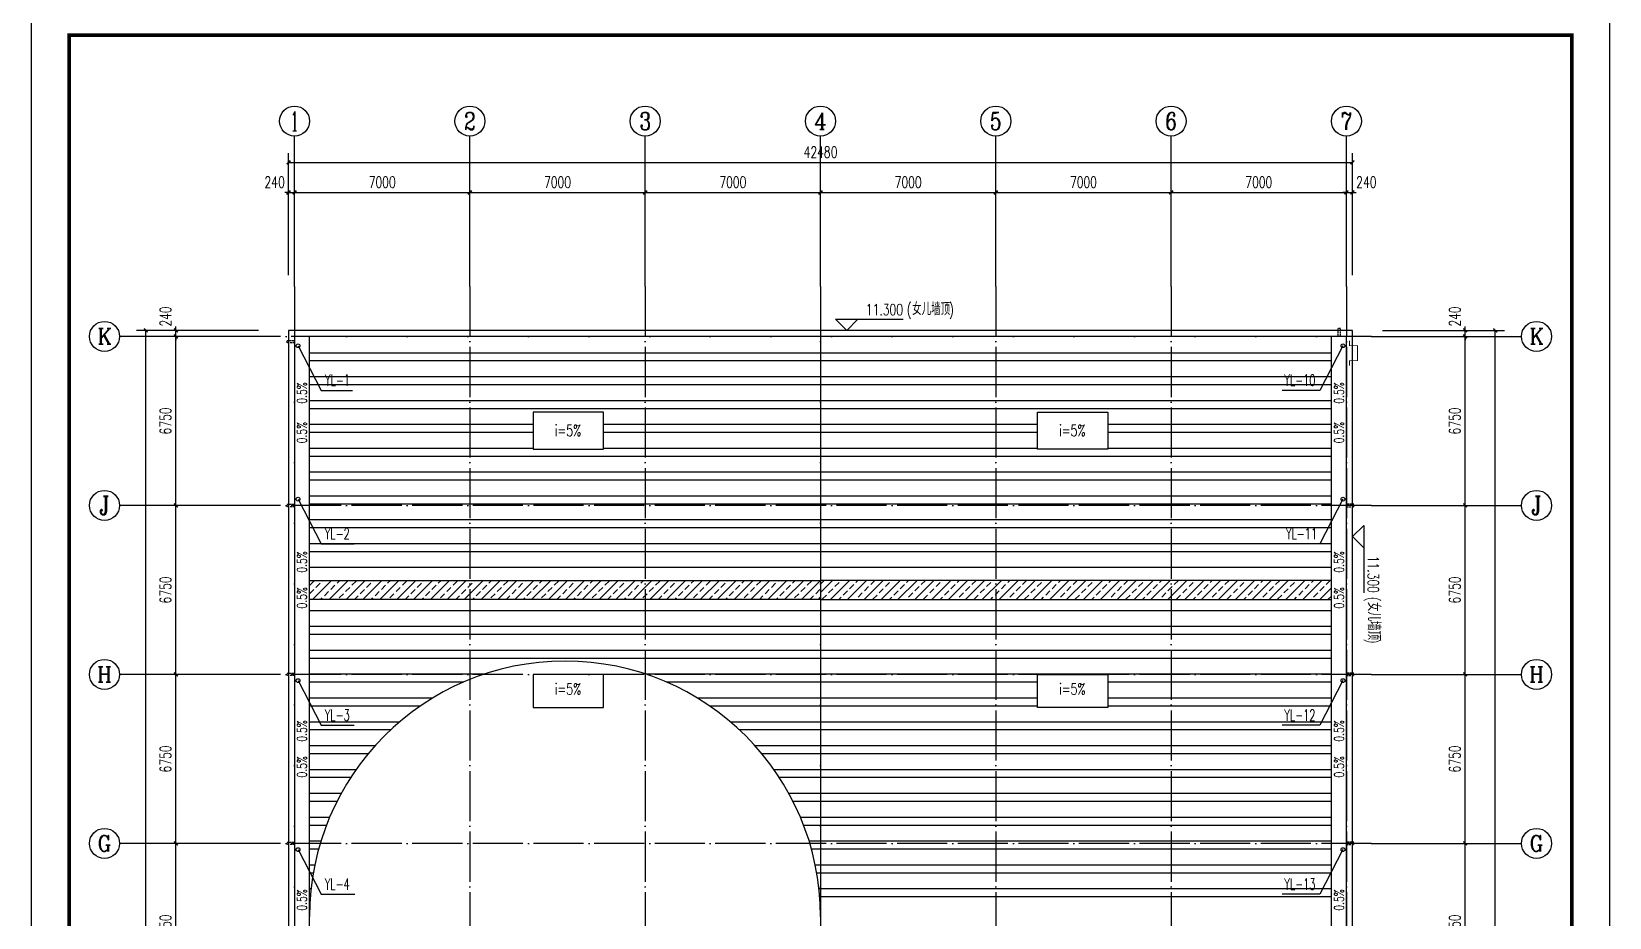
# Model space of a CAD drawing. Extents: x 795723 to 6584336, y 16443136 to 18851075.
# Drawn here: x 1982362 to 2045362, y 17563847 to 17599232 of the extents above; entities that cross this region are included whole.
import ezdxf
from ezdxf.enums import TextEntityAlignment as Align

# ---------------------------------------------------------------- set-up
doc = ezdxf.new("R2010")
doc.units = 0
doc.header["$LTSCALE"] = 1000
doc.header["$MEASUREMENT"] = 0
doc.linetypes.add('DASH', pattern=[0.35, 0.25, -0.1])
doc.linetypes.add('DOTE', pattern=[2.42, 2, -0.2, 0.02, -0.2])
doc.layers.get('Defpoints').update_dxf_attribs({"color": 250})
for name, color, linetype in [('AXIS_TEXT', 7, 'Continuous'), ('AXIS_外部', 171, 'Continuous'), ('DIM_SYMB', 165, 'Continuous'), ('DIM_雨水', 3, 'Continuous'), ('DOTE', 8, 'DOTE'), ('PUB_DIM', 161, 'Continuous'), ('PUB_TEXT', 7, 'Continuous'), ('TK', 4, 'Continuous'), ('TWT_TEXT', 7, 'Continuous'), ('VPIPE-雨水', 4, 'Continuous'), ('WINDOW', 140, 'Continuous'), ('填充', 8, 'Continuous')]:
    doc.layers.add(name, color=color, linetype=linetype)
doc.styles.add('_TCH_AXIS', font='COMPLEX', dxfattribs={"bigfont": 'GBCBIG'})
doc.styles.add('_TCH_DIM', font='SIMPLEX', dxfattribs={"bigfont": 'GBCBIG'})
doc.styles.add('_TCH_DIM_T3', font='SIMPLEX', dxfattribs={"width": 0.705882, "bigfont": 'GBCBIG'})
doc.styles.add('_TWT_SERIAL', font='COMPLEX', dxfattribs={"width": 0.8, "height": 3, "bigfont": 'HZTXT'})
doc.styles.add('COMPLEX', font='COMPLEX')
doc.dimstyles.new('_TCH_ARCH&&150', dxfattribs={"dimtxt": 446.25, "dimasz": 150, "dimexe": 375, "dimexo": 450, "dimgap": 189.375, "dimtad": 1, "dimdec": 0, "dimzin": 0, "dimdsep": 46, "dimtxsty": '_TCH_DIM_T3', "dimblk": 'ARCHTICK', "dimcen": 0.09, "dimclrt": 7, "dimazin": 2, "dimtfac": 1, "dimtdec": 0, "dimtix": 1, "dimtmove": 2, "dimatfit": 3, "dimfxl": 0, "dimtolj": 1, "dimtzin": 0, "dimarcsym": 0})

# ---------------------------------------------------------------- blocks, each defined once
blk = doc.blocks.new('GeYuanFrame_12450880', base_point=(18.76, 4.34))
at = {"layer": 'TK'}
blk.add_line((43.76, 414.34), (676.76, 414.34), dxfattribs=at)
blk.add_lwpolyline([(18.76, 424.34), (686.76, 424.34), (686.76, 4.34), (18.76, 4.34), (18.76, 424.34)], dxfattribs=at)
at = {"layer": 'TK', "const_width": 1}
blk.add_lwpolyline([(676.76, 414.34), (43.76, 414.34), (43.76, 14.34), (676.76, 14.34)], close=True, dxfattribs=at)
blk = doc.blocks.new('_ArchTick')
at = {"color": 0, "linetype": 'ByBlock', "const_width": 0.4}
blk.add_lwpolyline([(-0.5, -0.5), (0.5, 0.5)], dxfattribs=at)
blk = doc.blocks.new('*D57')
at = {"layer": 'AXIS_外部', "color": 0, "lineweight": -2}
for p, q in [((2036300, 17566805), (2039975, 17566805)), ((2039600, 17560055), (2039600, 17566805)), ((2036300, 17560055), (2039975, 17560055))]:
    blk.add_line(p, q, dxfattribs=at)
at = {"layer": 'Defpoints', "color": 0}
for p in [(2035850, 17566805), (2039600, 17566805), (2035850, 17560055)]:
    blk.add_point(p, dxfattribs=at)
at = {"layer": 'AXIS_外部', "color": 0, "lineweight": -2, "xscale": 150, "yscale": 150, "zscale": 150}
for p, rotation in [((2039600, 17566805), 90), ((2039600, 17560055), 270)]:
    blk.add_blockref('_ArchTick', p, dxfattribs=dict(at, rotation=rotation))
at = {"layer": 'AXIS_外部', "color": 7, "insert": (2039187, 17563430), "char_height": 446.2, "attachment_point": 5, "rotation": 90, "style": '_TCH_DIM_T3'}
blk.add_mtext('\\A1;6750', dxfattribs=at)
blk = doc.blocks.new('*D58')
at = {"layer": 'AXIS_外部', "color": 0, "lineweight": -2}
for p, q in [((2036300, 17573555), (2039975, 17573555)), ((2039600, 17566805), (2039600, 17573555)), ((2036300, 17566805), (2039975, 17566805))]:
    blk.add_line(p, q, dxfattribs=at)
at = {"layer": 'Defpoints', "color": 0}
for p in [(2035850, 17573555), (2039600, 17573555), (2035850, 17566805)]:
    blk.add_point(p, dxfattribs=at)
at = {"layer": 'AXIS_外部', "color": 0, "lineweight": -2, "xscale": 150, "yscale": 150, "zscale": 150}
for p, rotation in [((2039600, 17573555), 90), ((2039600, 17566805), 270)]:
    blk.add_blockref('_ArchTick', p, dxfattribs=dict(at, rotation=rotation))
at = {"layer": 'AXIS_外部', "color": 7, "insert": (2039187, 17570180), "char_height": 446.2, "attachment_point": 5, "rotation": 90, "style": '_TCH_DIM_T3'}
blk.add_mtext('\\A1;6750', dxfattribs=at)
blk = doc.blocks.new('*D59')
at = {"layer": 'AXIS_外部', "color": 0, "lineweight": -2}
for p, q in [((2036300, 17580305), (2039975, 17580305)), ((2039600, 17573555), (2039600, 17580305)), ((2036300, 17573555), (2039975, 17573555))]:
    blk.add_line(p, q, dxfattribs=at)
at = {"layer": 'Defpoints', "color": 0}
for p in [(2035850, 17580305), (2039600, 17580305), (2035850, 17573555)]:
    blk.add_point(p, dxfattribs=at)
at = {"layer": 'AXIS_外部', "color": 0, "lineweight": -2, "xscale": 150, "yscale": 150, "zscale": 150}
for p, rotation in [((2039600, 17580305), 90), ((2039600, 17573555), 270)]:
    blk.add_blockref('_ArchTick', p, dxfattribs=dict(at, rotation=rotation))
at = {"layer": 'AXIS_外部', "color": 7, "insert": (2039187, 17576930), "char_height": 446.2, "attachment_point": 5, "rotation": 90, "style": '_TCH_DIM_T3'}
blk.add_mtext('\\A1;6750', dxfattribs=at)
blk = doc.blocks.new('*D60')
at = {"layer": 'AXIS_外部', "color": 0, "lineweight": -2}
for p, q in [((2036300, 17587055), (2039975, 17587055)), ((2039600, 17580305), (2039600, 17587055)), ((2036300, 17580305), (2039975, 17580305))]:
    blk.add_line(p, q, dxfattribs=at)
at = {"layer": 'Defpoints', "color": 0}
for p in [(2035850, 17587055), (2039600, 17587055), (2035850, 17580305)]:
    blk.add_point(p, dxfattribs=at)
at = {"layer": 'AXIS_外部', "color": 0, "lineweight": -2, "xscale": 150, "yscale": 150, "zscale": 150}
for p, rotation in [((2039600, 17587055), 90), ((2039600, 17580305), 270)]:
    blk.add_blockref('_ArchTick', p, dxfattribs=dict(at, rotation=rotation))
at = {"layer": 'AXIS_外部', "color": 7, "insert": (2039187, 17583680), "char_height": 446.2, "attachment_point": 5, "rotation": 90, "style": '_TCH_DIM_T3'}
blk.add_mtext('\\A1;6750', dxfattribs=at)
blk = doc.blocks.new('*D61')
at = {"layer": 'AXIS_外部', "color": 0, "lineweight": -2}
for p, q in [((2036300, 17587295), (2039975, 17587295)), ((2039600, 17587295), (2039600, 17587445)), ((2039600, 17587055), (2039600, 17587295)), ((2036300, 17587055), (2039975, 17587055)), ((2039600, 17587055), (2039600, 17586905))]:
    blk.add_line(p, q, dxfattribs=at)
at = {"layer": 'Defpoints', "color": 0}
for p in [(2035850, 17587295), (2039600, 17587295), (2035850, 17587055)]:
    blk.add_point(p, dxfattribs=at)
at = {"layer": 'AXIS_外部', "color": 0, "lineweight": -2, "xscale": 150, "yscale": 150, "zscale": 150}
for p, rotation in [((2039600, 17587295), 270), ((2039600, 17587055), 90)]:
    blk.add_blockref('_ArchTick', p, dxfattribs=dict(at, rotation=rotation))
at = {"layer": 'AXIS_外部', "color": 7, "insert": (2039187, 17587850), "char_height": 446.2, "attachment_point": 5, "rotation": 90, "style": '_TCH_DIM_T3'}
blk.add_mtext('\\A1;240', dxfattribs=at)
blk = doc.blocks.new('*D62')
at = {"layer": 'AXIS_外部', "color": 0, "lineweight": -2}
for p, q in [((2036300, 17587295), (2041175, 17587295)), ((2040800, 17529455), (2040800, 17587295)), ((2036300, 17529455), (2041175, 17529455))]:
    blk.add_line(p, q, dxfattribs=at)
at = {"layer": 'Defpoints', "color": 0}
for p in [(2035850, 17587295), (2040800, 17587295), (2035850, 17529455)]:
    blk.add_point(p, dxfattribs=at)
at = {"layer": 'AXIS_外部', "color": 0, "lineweight": -2, "xscale": 150, "yscale": 150, "zscale": 150}
for p, rotation in [((2040800, 17587295), 90), ((2040800, 17529455), 270)]:
    blk.add_blockref('_ArchTick', p, dxfattribs=dict(at, rotation=rotation))
at = {"layer": 'AXIS_外部', "color": 7, "insert": (2040387, 17558375), "char_height": 446.2, "attachment_point": 5, "rotation": 90, "style": '_TCH_DIM_T3'}
blk.add_mtext('\\A1;57840', dxfattribs=at)
blk = doc.blocks.new('*D63')
at = {"layer": 'AXIS_外部', "color": 0, "lineweight": -2}
for p, q in [((1992622, 17592805), (1992472, 17592805)), ((1992622, 17589505), (1992622, 17593180)), ((1992622, 17592805), (1992862, 17592805)), ((1992862, 17589505), (1992862, 17593180)), ((1992862, 17592805), (1993012, 17592805))]:
    blk.add_line(p, q, dxfattribs=at)
at = {"layer": 'Defpoints', "color": 0}
for p in [(1992862, 17592805), (1992622, 17589055), (1992862, 17589055)]:
    blk.add_point(p, dxfattribs=at)
at = {"layer": 'AXIS_外部', "color": 0, "lineweight": -2, "xscale": 150, "yscale": 150, "zscale": 150}
blk.add_blockref('_ArchTick', (1992622, 17592805), dxfattribs=at)
at = {"layer": 'AXIS_外部', "color": 0, "lineweight": -2, "xscale": 150, "yscale": 150, "zscale": 150, "rotation": 180}
blk.add_blockref('_ArchTick', (1992862, 17592805), dxfattribs=at)
at = {"layer": 'AXIS_外部', "color": 7, "insert": (1992067, 17593217), "char_height": 446.2, "attachment_point": 5, "style": '_TCH_DIM_T3'}
blk.add_mtext('\\A1;240', dxfattribs=at)
blk = doc.blocks.new('*D64')
at = {"layer": 'AXIS_外部', "color": 0, "lineweight": -2}
for p, q in [((1992862, 17589505), (1992862, 17593180)), ((1992862, 17592805), (1999862, 17592805)), ((1999862, 17589505), (1999862, 17593180))]:
    blk.add_line(p, q, dxfattribs=at)
at = {"layer": 'Defpoints', "color": 0}
for p in [(1999862, 17592805), (1992862, 17589055), (1999862, 17589055)]:
    blk.add_point(p, dxfattribs=at)
at = {"layer": 'AXIS_外部', "color": 0, "lineweight": -2, "xscale": 150, "yscale": 150, "zscale": 150, "rotation": 180}
blk.add_blockref('_ArchTick', (1992862, 17592805), dxfattribs=at)
at = {"layer": 'AXIS_外部', "color": 0, "lineweight": -2, "xscale": 150, "yscale": 150, "zscale": 150}
blk.add_blockref('_ArchTick', (1999862, 17592805), dxfattribs=at)
at = {"layer": 'AXIS_外部', "color": 7, "insert": (1996362, 17593217), "char_height": 446.2, "attachment_point": 5, "style": '_TCH_DIM_T3'}
blk.add_mtext('\\A1;7000', dxfattribs=at)
blk = doc.blocks.new('*D65')
at = {"layer": 'AXIS_外部', "color": 0, "lineweight": -2}
for p, q in [((1999862, 17589505), (1999862, 17593180)), ((1999862, 17592805), (2006862, 17592805)), ((2006862, 17589505), (2006862, 17593180))]:
    blk.add_line(p, q, dxfattribs=at)
at = {"layer": 'Defpoints', "color": 0}
for p in [(2006862, 17592805), (1999862, 17589055), (2006862, 17589055)]:
    blk.add_point(p, dxfattribs=at)
at = {"layer": 'AXIS_外部', "color": 0, "lineweight": -2, "xscale": 150, "yscale": 150, "zscale": 150, "rotation": 180}
blk.add_blockref('_ArchTick', (1999862, 17592805), dxfattribs=at)
at = {"layer": 'AXIS_外部', "color": 0, "lineweight": -2, "xscale": 150, "yscale": 150, "zscale": 150}
blk.add_blockref('_ArchTick', (2006862, 17592805), dxfattribs=at)
at = {"layer": 'AXIS_外部', "color": 7, "insert": (2003362, 17593217), "char_height": 446.2, "attachment_point": 5, "style": '_TCH_DIM_T3'}
blk.add_mtext('\\A1;7000', dxfattribs=at)
blk = doc.blocks.new('*D66')
at = {"layer": 'AXIS_外部', "color": 0, "lineweight": -2}
for p, q in [((2006862, 17589505), (2006862, 17593180)), ((2006862, 17592805), (2013862, 17592805)), ((2013862, 17589505), (2013862, 17593180))]:
    blk.add_line(p, q, dxfattribs=at)
at = {"layer": 'Defpoints', "color": 0}
for p in [(2013862, 17592805), (2006862, 17589055), (2013862, 17589055)]:
    blk.add_point(p, dxfattribs=at)
at = {"layer": 'AXIS_外部', "color": 0, "lineweight": -2, "xscale": 150, "yscale": 150, "zscale": 150, "rotation": 180}
blk.add_blockref('_ArchTick', (2006862, 17592805), dxfattribs=at)
at = {"layer": 'AXIS_外部', "color": 0, "lineweight": -2, "xscale": 150, "yscale": 150, "zscale": 150}
blk.add_blockref('_ArchTick', (2013862, 17592805), dxfattribs=at)
at = {"layer": 'AXIS_外部', "color": 7, "insert": (2010362, 17593217), "char_height": 446.2, "attachment_point": 5, "style": '_TCH_DIM_T3'}
blk.add_mtext('\\A1;7000', dxfattribs=at)
blk = doc.blocks.new('*D67')
at = {"layer": 'AXIS_外部', "color": 0, "lineweight": -2}
for p, q in [((2013862, 17589505), (2013862, 17593180)), ((2013862, 17592805), (2020862, 17592805)), ((2020862, 17589505), (2020862, 17593180))]:
    blk.add_line(p, q, dxfattribs=at)
at = {"layer": 'Defpoints', "color": 0}
for p in [(2020862, 17592805), (2013862, 17589055), (2020862, 17589055)]:
    blk.add_point(p, dxfattribs=at)
at = {"layer": 'AXIS_外部', "color": 0, "lineweight": -2, "xscale": 150, "yscale": 150, "zscale": 150, "rotation": 180}
blk.add_blockref('_ArchTick', (2013862, 17592805), dxfattribs=at)
at = {"layer": 'AXIS_外部', "color": 0, "lineweight": -2, "xscale": 150, "yscale": 150, "zscale": 150}
blk.add_blockref('_ArchTick', (2020862, 17592805), dxfattribs=at)
at = {"layer": 'AXIS_外部', "color": 7, "insert": (2017362, 17593217), "char_height": 446.2, "attachment_point": 5, "style": '_TCH_DIM_T3'}
blk.add_mtext('\\A1;7000', dxfattribs=at)
blk = doc.blocks.new('*D68')
at = {"layer": 'AXIS_外部', "color": 0, "lineweight": -2}
for p, q in [((2020862, 17589505), (2020862, 17593180)), ((2020862, 17592805), (2027862, 17592805)), ((2027862, 17589505), (2027862, 17593180))]:
    blk.add_line(p, q, dxfattribs=at)
at = {"layer": 'Defpoints', "color": 0}
for p in [(2027862, 17592805), (2020862, 17589055), (2027862, 17589055)]:
    blk.add_point(p, dxfattribs=at)
at = {"layer": 'AXIS_外部', "color": 0, "lineweight": -2, "xscale": 150, "yscale": 150, "zscale": 150, "rotation": 180}
blk.add_blockref('_ArchTick', (2020862, 17592805), dxfattribs=at)
at = {"layer": 'AXIS_外部', "color": 0, "lineweight": -2, "xscale": 150, "yscale": 150, "zscale": 150}
blk.add_blockref('_ArchTick', (2027862, 17592805), dxfattribs=at)
at = {"layer": 'AXIS_外部', "color": 7, "insert": (2024362, 17593217), "char_height": 446.2, "attachment_point": 5, "style": '_TCH_DIM_T3'}
blk.add_mtext('\\A1;7000', dxfattribs=at)
blk = doc.blocks.new('*D69')
at = {"layer": 'AXIS_外部', "color": 0, "lineweight": -2}
for p, q in [((2027862, 17589505), (2027862, 17593180)), ((2027862, 17592805), (2034862, 17592805)), ((2034862, 17589505), (2034862, 17593180))]:
    blk.add_line(p, q, dxfattribs=at)
at = {"layer": 'Defpoints', "color": 0}
for p in [(2034862, 17592805), (2027862, 17589055), (2034862, 17589055)]:
    blk.add_point(p, dxfattribs=at)
at = {"layer": 'AXIS_外部', "color": 0, "lineweight": -2, "xscale": 150, "yscale": 150, "zscale": 150, "rotation": 180}
blk.add_blockref('_ArchTick', (2027862, 17592805), dxfattribs=at)
at = {"layer": 'AXIS_外部', "color": 0, "lineweight": -2, "xscale": 150, "yscale": 150, "zscale": 150}
blk.add_blockref('_ArchTick', (2034862, 17592805), dxfattribs=at)
at = {"layer": 'AXIS_外部', "color": 7, "insert": (2031362, 17593217), "char_height": 446.2, "attachment_point": 5, "style": '_TCH_DIM_T3'}
blk.add_mtext('\\A1;7000', dxfattribs=at)
blk = doc.blocks.new('*D70')
at = {"layer": 'AXIS_外部', "color": 0, "lineweight": -2}
for p, q in [((2034862, 17592805), (2034712, 17592805)), ((2034862, 17589505), (2034862, 17593180)), ((2034862, 17592805), (2035102, 17592805)), ((2035102, 17589505), (2035102, 17593180)), ((2035102, 17592805), (2035252, 17592805))]:
    blk.add_line(p, q, dxfattribs=at)
at = {"layer": 'Defpoints', "color": 0}
for p in [(2035102, 17592805), (2034862, 17589055), (2035102, 17589055)]:
    blk.add_point(p, dxfattribs=at)
at = {"layer": 'AXIS_外部', "color": 0, "lineweight": -2, "xscale": 150, "yscale": 150, "zscale": 150}
blk.add_blockref('_ArchTick', (2034862, 17592805), dxfattribs=at)
at = {"layer": 'AXIS_外部', "color": 0, "lineweight": -2, "xscale": 150, "yscale": 150, "zscale": 150, "rotation": 180}
blk.add_blockref('_ArchTick', (2035102, 17592805), dxfattribs=at)
at = {"layer": 'AXIS_外部', "color": 7, "insert": (2035657, 17593217), "char_height": 446.2, "attachment_point": 5, "style": '_TCH_DIM_T3'}
blk.add_mtext('\\A1;240', dxfattribs=at)
blk = doc.blocks.new('*D71')
at = {"layer": 'AXIS_外部', "color": 0, "lineweight": -2}
for p, q in [((1992622, 17589505), (1992622, 17594380)), ((2035102, 17589505), (2035102, 17594380)), ((1992622, 17594005), (2035102, 17594005))]:
    blk.add_line(p, q, dxfattribs=at)
at = {"layer": 'Defpoints', "color": 0}
for p in [(2035102, 17594005), (1992622, 17589055), (2035102, 17589055)]:
    blk.add_point(p, dxfattribs=at)
at = {"layer": 'AXIS_外部', "color": 0, "lineweight": -2, "xscale": 150, "yscale": 150, "zscale": 150, "rotation": 180}
blk.add_blockref('_ArchTick', (1992622, 17594005), dxfattribs=at)
at = {"layer": 'AXIS_外部', "color": 0, "lineweight": -2, "xscale": 150, "yscale": 150, "zscale": 150}
blk.add_blockref('_ArchTick', (2035102, 17594005), dxfattribs=at)
at = {"layer": 'AXIS_外部', "color": 7, "insert": (2013862, 17594417), "char_height": 446.2, "attachment_point": 5, "style": '_TCH_DIM_T3'}
blk.add_mtext('\\A1;42480', dxfattribs=at)
blk = doc.blocks.new('*D77')
at = {"layer": 'AXIS_外部', "color": 0, "lineweight": -2}
for p, q in [((1991424, 17566805), (1987749, 17566805)), ((1988124, 17560055), (1988124, 17566805)), ((1991424, 17560055), (1987749, 17560055))]:
    blk.add_line(p, q, dxfattribs=at)
at = {"layer": 'Defpoints', "color": 0}
for p in [(1988124, 17566805), (1991874, 17566805), (1991874, 17560055)]:
    blk.add_point(p, dxfattribs=at)
at = {"layer": 'AXIS_外部', "color": 0, "lineweight": -2, "xscale": 150, "yscale": 150, "zscale": 150}
for p, rotation in [((1988124, 17566805), 90), ((1988124, 17560055), 270)]:
    blk.add_blockref('_ArchTick', p, dxfattribs=dict(at, rotation=rotation))
at = {"layer": 'AXIS_外部', "color": 7, "insert": (1987711, 17563430), "char_height": 446.2, "attachment_point": 5, "rotation": 90, "style": '_TCH_DIM_T3'}
blk.add_mtext('\\A1;6750', dxfattribs=at)
blk = doc.blocks.new('*D78')
at = {"layer": 'AXIS_外部', "color": 0, "lineweight": -2}
for p, q in [((1991424, 17573555), (1987749, 17573555)), ((1988124, 17566805), (1988124, 17573555)), ((1991424, 17566805), (1987749, 17566805))]:
    blk.add_line(p, q, dxfattribs=at)
at = {"layer": 'Defpoints', "color": 0}
for p in [(1988124, 17573555), (1991874, 17573555), (1991874, 17566805)]:
    blk.add_point(p, dxfattribs=at)
at = {"layer": 'AXIS_外部', "color": 0, "lineweight": -2, "xscale": 150, "yscale": 150, "zscale": 150}
for p, rotation in [((1988124, 17573555), 90), ((1988124, 17566805), 270)]:
    blk.add_blockref('_ArchTick', p, dxfattribs=dict(at, rotation=rotation))
at = {"layer": 'AXIS_外部', "color": 7, "insert": (1987711, 17570180), "char_height": 446.2, "attachment_point": 5, "rotation": 90, "style": '_TCH_DIM_T3'}
blk.add_mtext('\\A1;6750', dxfattribs=at)
blk = doc.blocks.new('*D79')
at = {"layer": 'AXIS_外部', "color": 0, "lineweight": -2}
for p, q in [((1991424, 17580305), (1987749, 17580305)), ((1988124, 17573555), (1988124, 17580305)), ((1991424, 17573555), (1987749, 17573555))]:
    blk.add_line(p, q, dxfattribs=at)
at = {"layer": 'Defpoints', "color": 0}
for p in [(1988124, 17580305), (1991874, 17580305), (1991874, 17573555)]:
    blk.add_point(p, dxfattribs=at)
at = {"layer": 'AXIS_外部', "color": 0, "lineweight": -2, "xscale": 150, "yscale": 150, "zscale": 150}
for p, rotation in [((1988124, 17580305), 90), ((1988124, 17573555), 270)]:
    blk.add_blockref('_ArchTick', p, dxfattribs=dict(at, rotation=rotation))
at = {"layer": 'AXIS_外部', "color": 7, "insert": (1987711, 17576930), "char_height": 446.2, "attachment_point": 5, "rotation": 90, "style": '_TCH_DIM_T3'}
blk.add_mtext('\\A1;6750', dxfattribs=at)
blk = doc.blocks.new('*D80')
at = {"layer": 'AXIS_外部', "color": 0, "lineweight": -2}
for p, q in [((1991424, 17587055), (1987749, 17587055)), ((1988124, 17580305), (1988124, 17587055)), ((1991424, 17580305), (1987749, 17580305))]:
    blk.add_line(p, q, dxfattribs=at)
at = {"layer": 'Defpoints', "color": 0}
for p in [(1988124, 17587055), (1991874, 17587055), (1991874, 17580305)]:
    blk.add_point(p, dxfattribs=at)
at = {"layer": 'AXIS_外部', "color": 0, "lineweight": -2, "xscale": 150, "yscale": 150, "zscale": 150}
for p, rotation in [((1988124, 17587055), 90), ((1988124, 17580305), 270)]:
    blk.add_blockref('_ArchTick', p, dxfattribs=dict(at, rotation=rotation))
at = {"layer": 'AXIS_外部', "color": 7, "insert": (1987711, 17583680), "char_height": 446.2, "attachment_point": 5, "rotation": 90, "style": '_TCH_DIM_T3'}
blk.add_mtext('\\A1;6750', dxfattribs=at)
blk = doc.blocks.new('*D81')
at = {"layer": 'AXIS_外部', "color": 0, "lineweight": -2}
for p, q in [((1991424, 17587295), (1987749, 17587295)), ((1988124, 17587295), (1988124, 17587445)), ((1988124, 17587055), (1988124, 17587295)), ((1991424, 17587055), (1987749, 17587055)), ((1988124, 17587055), (1988124, 17586905))]:
    blk.add_line(p, q, dxfattribs=at)
at = {"layer": 'Defpoints', "color": 0}
for p in [(1988124, 17587295), (1991874, 17587295), (1991874, 17587055)]:
    blk.add_point(p, dxfattribs=at)
at = {"layer": 'AXIS_外部', "color": 0, "lineweight": -2, "xscale": 150, "yscale": 150, "zscale": 150}
for p, rotation in [((1988124, 17587295), 270), ((1988124, 17587055), 90)]:
    blk.add_blockref('_ArchTick', p, dxfattribs=dict(at, rotation=rotation))
at = {"layer": 'AXIS_外部', "color": 7, "insert": (1987711, 17587850), "char_height": 446.2, "attachment_point": 5, "rotation": 90, "style": '_TCH_DIM_T3'}
blk.add_mtext('\\A1;240', dxfattribs=at)
blk = doc.blocks.new('*D82')
at = {"layer": 'AXIS_外部', "color": 0, "lineweight": -2}
for p, q in [((1991424, 17587295), (1986549, 17587295)), ((1986924, 17529455), (1986924, 17587295)), ((1991424, 17529455), (1986549, 17529455))]:
    blk.add_line(p, q, dxfattribs=at)
at = {"layer": 'Defpoints', "color": 0}
for p in [(1986924, 17587295), (1991874, 17587295), (1991874, 17529455)]:
    blk.add_point(p, dxfattribs=at)
at = {"layer": 'AXIS_外部', "color": 0, "lineweight": -2, "xscale": 150, "yscale": 150, "zscale": 150}
for p, rotation in [((1986924, 17587295), 90), ((1986924, 17529455), 270)]:
    blk.add_blockref('_ArchTick', p, dxfattribs=dict(at, rotation=rotation))
at = {"layer": 'AXIS_外部', "color": 7, "insert": (1986511, 17558375), "char_height": 446.2, "attachment_point": 5, "rotation": 90, "style": '_TCH_DIM_T3'}
blk.add_mtext('\\A1;57840', dxfattribs=at)
blk = doc.blocks.new('_AXISO')
blk.add_circle((0, 0), 0.5)
at = {"layer": 'AXIS_TEXT', "style": 'COMPLEX', "width": 1.041667}
blk.add_attdef('A', text='', height=0.56, dxfattribs=at).set_placement((-0.25, -0.28), (0.25, -0.28), align=Align.FIT)

msp = doc.modelspace()

# ---------------------------------------------------------------- hatches: boundary and pattern name
at = {"layer": '填充'}
h = msp.add_hatch(dxfattribs=at)
h.set_pattern_fill('ANSI32', color=251, scale=200, angle=135, style=0)
h.set_pattern_definition([(180, (5999.4, -1384856.1), (-6e-14, -952.5), []), (180, (5681.9, -1384538.6), (-6e-14, -952.5), [])])
h.paths.add_polyline_path([(2013861.6, 17586904.7), (1993869.6, 17586904.7, -0.2021925), (1993461.6, 17586817), (1993461.6, 17577534.7), (2013861.6, 17577534.7)])
h.paths.add_polyline_path([(2005191.4, 17582551.8), (2002393.7, 17582551.8), (2002393.7, 17583876.8), (2005191.4, 17583876.8)], flags=16)
h.paths.add_polyline_path([(2034261.6, 17586904.7), (2013861.6, 17586904.7), (2013861.6, 17577534.7), (2034261.6, 17577534.7)])
h.paths.add_polyline_path([(2022531.8, 17582551.8), (2022531.8, 17583876.8), (2025329.5, 17583876.8), (2025329.5, 17582551.8)], flags=16)
h.paths.add_polyline_path([(1996038.5, 17576638.1), (1996038.5, 17577671.2), (1995369.2, 17577671.2), (1995369.2, 17576638.1)], flags=9)
h.paths.add_polyline_path([(1996038.5, 17578328.1), (1996038.5, 17579661.2), (1995369.2, 17579661.2), (1995369.2, 17578328.1)], flags=24)
h = msp.add_hatch(dxfattribs=at)
h.set_pattern_fill('ANSI33', color=4, scale=150, style=0)
h.set_pattern_definition([(45, (5993.36, -1375631.05), (-336.759605, 336.759605), []), (45, (6330.1, -1375631.05), (-336.759605, 336.759605), [238.125, -119.0625])])
h.paths.add_polyline_path([(1993461.6, 17577309.7), (2013861.6, 17577309.7), (2013861.6, 17576549.7), (1993461.6, 17576549.7)])
h = msp.add_hatch(dxfattribs=at)
h.set_pattern_fill('ANSI33', color=4, scale=150, style=0)
h.set_pattern_definition([(45, (5999.36, -1388231.1), (-336.759605, 336.759605), []), (45, (6336.1, -1388231.1), (-336.759605, 336.759605), [238.125, -119.0625])])
h.paths.add_polyline_path([(2034261.6, 17577309.7), (2013861.6, 17577309.7), (2013861.6, 17576549.7), (2034261.6, 17576549.7)])
h = msp.add_hatch(dxfattribs=at)
h.set_pattern_fill('ANSI32', color=251, scale=200, angle=135, style=0)
h.set_pattern_definition([(180, (5999.4, -1385306.1), (-6e-14, -952.5), []), (180, (5681.9, -1384988.6), (-6e-14, -952.5), [])])
edge = h.paths.add_edge_path()
edge.add_line((1993461.6, 17576324.7), (2034261.6, 17576324.7))
edge.add_line((2034261.6, 17576324.7), (2034261.6, 17564334.7))
edge.add_line((2034261.6, 17564334.7), (2013861.6, 17564351.1))
edge.add_arc((2003662, 17563873.9), 10210.8, 2.678599, 177.413671)
edge.add_line((1993461.6, 17564334.7), (1993461.6, 17576324.7))
h.paths.add_polyline_path([(2025329.5, 17572229.7), (2022531.8, 17572229.7), (2022531.8, 17573554.7), (2025329.5, 17573554.7)], flags=16)

# ---------------------------------------------------------------- linework, layer by layer
at = {"linetype": 'DASH', "ltscale": 0.3}
for points in [[(2034622.5, 17587366.3), (2034522.5, 17587366.3), (2034522.5, 17587066.3), (2034622.5, 17587066.3)], [(1992861.6, 17586896.9), (1992861.6, 17586796.9), (1992561.6, 17586796.9), (1992561.6, 17586896.9)], [(1992861.6, 17580354.7), (1992861.6, 17580254.7), (1992561.6, 17580254.7), (1992561.6, 17580354.7)], [(2034861.6, 17580354.7), (2034861.6, 17580254.7), (2035161.6, 17580254.7), (2035161.6, 17580354.7)], [(1992861.6, 17573604.7), (1992861.6, 17573504.7), (1992561.6, 17573504.7), (1992561.6, 17573604.7)], [(2034861.6, 17573604.7), (2034861.6, 17573504.7), (2035161.6, 17573504.7), (2035161.6, 17573604.7)], [(1992861.6, 17566854.7), (1992861.6, 17566754.7), (1992561.6, 17566754.7), (1992561.6, 17566854.7)], [(2034861.6, 17566854.7), (2034861.6, 17566754.7), (2035161.6, 17566754.7), (2035161.6, 17566854.7)]]:
    msp.add_lwpolyline(points, close=True, dxfattribs=at)
at = {"const_width": 30}
msp.add_lwpolyline([(2034981.6, 17586887.6), (2034981.6, 17586687.6), (2035301.6, 17586687.6), (2035301.6, 17586087.6), (2034981.6, 17586087.6), (2034981.6, 17585887.6)], dxfattribs=at)
for points in [[(2002393.7, 17582551.8), (2005191.4, 17582551.8), (2005191.4, 17584026.8), (2002393.7, 17584026.8)], [(2025329.5, 17582551.8), (2022531.8, 17582551.8), (2022531.8, 17584026.8), (2025329.5, 17584026.8)], [(1993461.6, 17577309.7), (2013861.6, 17577309.7), (2013861.6, 17576549.7), (1993461.6, 17576549.7)], [(2034261.6, 17577309.7), (2013861.6, 17577309.7), (2013861.6, 17576549.7), (2034261.6, 17576549.7)], [(2002393.7, 17572229.7), (2005191.4, 17572229.7), (2005191.4, 17573554.7), (2002393.7, 17573554.7)], [(2025329.5, 17572229.7), (2022531.8, 17572229.7), (2022531.8, 17573554.7), (2025329.5, 17573554.7)]]:
    msp.add_lwpolyline(points, close=True)
at = {"layer": 'AXIS_外部'}
for p, q in [((1992861.6, 17589054.7), (1992861.6, 17595054.7)), ((1999861.6, 17589054.7), (1999861.6, 17595054.7)), ((2006861.6, 17589054.7), (2006861.6, 17595054.7)), ((2013861.6, 17589054.7), (2013861.6, 17595054.7)), ((2020861.6, 17589054.7), (2020861.6, 17595054.7)), ((2027861.6, 17589054.7), (2027861.6, 17595054.7)), ((2034861.6, 17589054.7), (2034861.6, 17595054.7)), ((1991873.6, 17587054.7), (1985873.6, 17587054.7)), ((2035849.6, 17587054.7), (2041849.6, 17587054.7)), ((1991873.6, 17580304.7), (1985873.6, 17580304.7)), ((2035849.6, 17580304.7), (2041849.6, 17580304.7)), ((1991873.6, 17573554.7), (1985873.6, 17573554.7)), ((2035849.6, 17573554.7), (2041849.6, 17573554.7)), ((1991873.6, 17566804.7), (1985873.6, 17566804.7)), ((2035849.6, 17566804.7), (2041849.6, 17566804.7))]:
    msp.add_line(p, q, dxfattribs=at)
at = {"layer": 'DIM_SYMB'}
for points in [[(2004492, 17582968, 0, 0, 0), (2003544.3, 17582968, 120, 0, 0), (2003094.3, 17582968, 0, 0, 0)], [(2023231.2, 17582968, 0, 0, 0), (2024178.9, 17582968, 120, 0, 0), (2024628.9, 17582968, 0, 0, 0)], [(2004492, 17572645.9, 0, 0, 0), (2003544.3, 17572645.9, 120, 0, 0), (2003094.3, 17572645.9, 0, 0, 0)], [(2023231.2, 17572645.9, 0, 0, 0), (2024178.9, 17572645.9, 120, 0, 0), (2024628.9, 17572645.9, 0, 0, 0)]]:
    msp.add_lwpolyline(points, format="xyseb", dxfattribs=at)
at = {"layer": 'DIM_雨水'}
for p, q in [((1993001.5, 17586681.4), (1993924.4, 17584899)), ((2034721.7, 17586681.4), (2033798.7, 17584899)), ((1993924.4, 17584899), (1995182.2, 17584899)), ((2033798.7, 17584899), (2032289.2, 17584899)), ((1993001.5, 17580553), (1993924.4, 17578770.6)), ((2034721.7, 17580553), (2033798.7, 17578770.6)), ((1993924.4, 17578770.6), (1995243.8, 17578770.6)), ((2033798.7, 17578770.6), (2032353.4, 17578770.6)), ((1993001.5, 17573306.4), (1993924.4, 17571524)), ((2034721.7, 17573306.4), (2033798.7, 17571524)), ((1993924.4, 17571524), (1995243.8, 17571524)), ((2033798.7, 17571524), (2032289.2, 17571524)), ((1993001.5, 17566556.4), (1993924.4, 17564774)), ((2034721.7, 17566556.4), (2033798.7, 17564774)), ((1993924.4, 17564774), (1995268.7, 17564774)), ((2033798.7, 17564774), (2032289.2, 17564774))]:
    msp.add_line(p, q, dxfattribs=at)
at = {"layer": 'DOTE'}
for p, q in [((1992861.6, 17589054.7), (1992861.6, 17524621)), ((1999861.6, 17589054.7), (1999861.6, 17524621)), ((2006861.6, 17589054.7), (2006861.6, 17524621)), ((2013861.6, 17589054.7), (2013861.6, 17524655.1)), ((2020861.6, 17589054.7), (2020861.6, 17524621)), ((2027861.6, 17589054.7), (2027861.6, 17524621)), ((2034861.6, 17589054.7), (2034861.6, 17524621)), ((2035861.6, 17587054.7), (1991873.6, 17587054.7)), ((2035861.6, 17580304.7), (1991873.6, 17580304.7)), ((2035861.6, 17573554.7), (1991873.6, 17573554.7)), ((2035861.6, 17566804.7), (1991873.6, 17566804.7))]:
    msp.add_line(p, q, dxfattribs=at)
at = {"layer": 'PUB_DIM'}
for p, q in [((2014908.2, 17587294.7), (2014458.2, 17587744.7)), ((2014458.2, 17587744.7), (2017158.2, 17587744.7)), ((2014908.2, 17587294.7), (2015358.2, 17587744.7)), ((2035101.6, 17579057.7), (2035551.6, 17579507.7)), ((2035101.6, 17579057.7), (2035551.6, 17578607.7)), ((2035551.6, 17579507.7), (2035551.6, 17576807.7))]:
    msp.add_line(p, q, dxfattribs=at)
for points in [[(1993159.2, 17585376.6, 0, 0, 0), (1993159.2, 17586426.6, 120, 0, 0), (1993159.2, 17586876.6, 0, 0, 0)], [(2034564, 17585376.6, 0, 0, 0), (2034564, 17586426.6, 120, 0, 0), (2034564, 17586876.6, 0, 0, 0)], [(1993159.2, 17582649.4, 0, 0, 0), (1993159.2, 17581599.4, 120, 0, 0), (1993159.2, 17581149.4, 0, 0, 0)], [(2034564, 17582649.4, 0, 0, 0), (2034564, 17581599.4, 120, 0, 0), (2034564, 17581149.4, 0, 0, 0)], [(1993159.2, 17578626.6, 0, 0, 0), (1993159.2, 17579676.6, 120, 0, 0), (1993159.2, 17580126.6, 0, 0, 0)], [(2034564, 17578626.6, 0, 0, 0), (2034564, 17579676.6, 120, 0, 0), (2034564, 17580126.6, 0, 0, 0)], [(1993159.2, 17576049.4, 0, 0, 0), (1993159.2, 17574549.4, 120, 0, 0), (1993159.2, 17574099.4, 0, 0, 0)], [(2034564, 17576049.4, 0, 0, 0), (2034564, 17574549.4, 120, 0, 0), (2034564, 17574099.4, 0, 0, 0)], [(1993159.2, 17571876.6, 0, 0, 0), (1993159.2, 17572926.6, 120, 0, 0), (1993159.2, 17573376.6, 0, 0, 0)], [(2034564, 17571876.6, 0, 0, 0), (2034564, 17572926.6, 120, 0, 0), (2034564, 17573376.6, 0, 0, 0)], [(1993159.2, 17569299.4, 0, 0, 0), (1993159.2, 17567799.4, 120, 0, 0), (1993159.2, 17567349.4, 0, 0, 0)], [(2034564, 17569299.4, 0, 0, 0), (2034564, 17567799.4, 120, 0, 0), (2034564, 17567349.4, 0, 0, 0)], [(1993159.2, 17565126.6, 0, 0, 0), (1993159.2, 17566176.6, 120, 0, 0), (1993159.2, 17566626.6, 0, 0, 0)], [(2034564, 17565126.6, 0, 0, 0), (2034564, 17566176.6, 120, 0, 0), (2034564, 17566626.6, 0, 0, 0)]]:
    msp.add_lwpolyline(points, format="xyseb", dxfattribs=at)
at = {"layer": 'VPIPE-雨水', "linetype": 'Continuous'}
for centre in [(1993001.5, 17586681.4), (2034721.7, 17586681.4), (1993001.5, 17580553), (2034721.7, 17580553), (1993001.5, 17573306.4), (2034721.7, 17573306.4), (1993001.5, 17566556.4), (2034721.7, 17566556.4)]:
    msp.add_circle(centre, 75, dxfattribs=at)
at = {"layer": 'WINDOW'}
for p, q in [((1993461.6, 17524621), (1993461.6, 17587054.7)), ((2013861.6, 17587054.7), (2013861.6, 17524655.1)), ((2034261.6, 17524621), (2034261.6, 17587054.7))]:
    msp.add_line(p, q, dxfattribs=at)
for points in [[(2035101.6, 17529454.7), (2035101.6, 17587294.7), (1992621.6, 17587294.7), (1992621.6, 17529454.7)], [(2034861.6, 17524621), (2034861.6, 17587054.7), (1992861.6, 17587054.7), (1992861.6, 17524621)]]:
    msp.add_lwpolyline(points, dxfattribs=at)
msp.add_arc((2003661.6, 17563884.7), 10200, 0.000117, 180.000117, dxfattribs=at)

# ---------------------------------------------------------------- block references
at = {"xscale": 150, "yscale": 150, "zscale": 150, "rotation": 270}
msp.add_blockref('GeYuanFrame_12450880', (1982361.6, 17602842), dxfattribs=at)
at = {"layer": 'AXIS_外部'}
ref = msp.add_blockref('_AXISO', (1992861.6, 17595654.7), dxfattribs=dict(at, xscale=1200, yscale=1200, zscale=1200))
ref.add_attrib('A', '1', dxfattribs={"layer": 'AXIS_TEXT', "height": 772.1, "style": '_TCH_AXIS'}).set_placement((1992696.1, 17595268.6), (1993027, 17595268.6), align=Align.FIT)
ref = msp.add_blockref('_AXISO', (1999861.6, 17595654.7), dxfattribs=dict(at, xscale=1200, yscale=1200, zscale=1200))
ref.add_attrib('A', '2', dxfattribs={"layer": 'AXIS_TEXT', "height": 698.9, "style": '_TCH_AXIS'}).set_placement((1999628.6, 17595305.2), (2000094.6, 17595305.2), align=Align.FIT)
ref = msp.add_blockref('_AXISO', (2006861.6, 17595654.7), dxfattribs=dict(at, xscale=1200, yscale=1200, zscale=1200))
ref.add_attrib('A', '3', dxfattribs={"layer": 'AXIS_TEXT', "height": 698.9, "style": '_TCH_AXIS'}).set_placement((2006628.6, 17595305.2), (2007094.6, 17595305.2), align=Align.FIT)
ref = msp.add_blockref('_AXISO', (2013861.6, 17595654.7), dxfattribs=dict(at, xscale=1200, yscale=1200, zscale=1200))
ref.add_attrib('A', '4', dxfattribs={"layer": 'AXIS_TEXT', "height": 668.2, "style": '_TCH_AXIS'}).set_placement((2013607.1, 17595320.6), (2014116.1, 17595320.6), align=Align.FIT)
ref = msp.add_blockref('_AXISO', (2020861.6, 17595654.7), dxfattribs=dict(at, xscale=1200, yscale=1200, zscale=1200))
ref.add_attrib('A', '5', dxfattribs={"layer": 'AXIS_TEXT', "height": 698.9, "style": '_TCH_AXIS'}).set_placement((2020628.6, 17595305.2), (2021094.6, 17595305.2), align=Align.FIT)
ref = msp.add_blockref('_AXISO', (2027861.6, 17595654.7), dxfattribs=dict(at, xscale=1200, yscale=1200, zscale=1200))
ref.add_attrib('A', '6', dxfattribs={"layer": 'AXIS_TEXT', "height": 698.9, "style": '_TCH_AXIS'}).set_placement((2027628.6, 17595305.2), (2028094.6, 17595305.2), align=Align.FIT)
ref = msp.add_blockref('_AXISO', (2034861.6, 17595654.7), dxfattribs=dict(at, xscale=1200, yscale=1200, zscale=1200))
ref.add_attrib('A', '7', dxfattribs={"layer": 'AXIS_TEXT', "height": 698.9, "style": '_TCH_AXIS'}).set_placement((2034628.6, 17595305.2), (2035094.6, 17595305.2), align=Align.FIT)
ref = msp.add_blockref('_AXISO', (1985273.6, 17587054.7), dxfattribs=dict(at, xscale=1200, yscale=1200, zscale=1200))
ref.add_attrib('A', 'K', dxfattribs={"layer": 'AXIS_TEXT', "height": 622.9, "style": '_TCH_AXIS'}).set_placement((1984991.8, 17586743.2), (1985555.4, 17586743.2), align=Align.FIT)
ref = msp.add_blockref('_AXISO', (2042449.6, 17587054.7), dxfattribs=dict(at, xscale=1200, yscale=1200, zscale=1200))
ref.add_attrib('A', 'K', dxfattribs={"layer": 'AXIS_TEXT', "height": 622.9, "style": '_TCH_AXIS'}).set_placement((2042167.8, 17586743.2), (2042731.4, 17586743.2), align=Align.FIT)
ref = msp.add_blockref('_AXISO', (1985273.6, 17580304.7), dxfattribs=dict(at, xscale=1200, yscale=1200, zscale=1200))
ref.add_attrib('A', 'J', dxfattribs={"layer": 'AXIS_TEXT', "height": 744.1, "style": '_TCH_AXIS'}).set_placement((1985078.7, 17579932.6), (1985468.5, 17579932.6), align=Align.FIT)
ref = msp.add_blockref('_AXISO', (2042449.6, 17580304.7), dxfattribs=dict(at, xscale=1200, yscale=1200, zscale=1200))
ref.add_attrib('A', 'J', dxfattribs={"layer": 'AXIS_TEXT', "height": 744.1, "style": '_TCH_AXIS'}).set_placement((2042254.7, 17579932.6), (2042644.5, 17579932.6), align=Align.FIT)
ref = msp.add_blockref('_AXISO', (1985273.6, 17573554.7), dxfattribs=dict(at, xscale=1200, yscale=1200, zscale=1200))
ref.add_attrib('A', 'H', dxfattribs={"layer": 'AXIS_TEXT', "height": 608.3, "style": '_TCH_AXIS'}).set_placement((1984983.9, 17573250.5), (1985563.2, 17573250.5), align=Align.FIT)
ref = msp.add_blockref('_AXISO', (2042449.6, 17573554.7), dxfattribs=dict(at, xscale=1200, yscale=1200, zscale=1200))
ref.add_attrib('A', 'H', dxfattribs={"layer": 'AXIS_TEXT', "height": 608.3, "style": '_TCH_AXIS'}).set_placement((2042159.9, 17573250.5), (2042739.2, 17573250.5), align=Align.FIT)
ref = msp.add_blockref('_AXISO', (1985273.6, 17566804.7), dxfattribs=dict(at, xscale=1200, yscale=1200, zscale=1200))
ref.add_attrib('A', 'G', dxfattribs={"layer": 'AXIS_TEXT', "height": 637.8, "style": '_TCH_AXIS'}).set_placement((1985000.3, 17566485.8), (1985546.9, 17566485.8), align=Align.FIT)
ref = msp.add_blockref('_AXISO', (2042449.6, 17566804.7), dxfattribs=dict(at, xscale=1200, yscale=1200, zscale=1200))
ref.add_attrib('A', 'G', dxfattribs={"layer": 'AXIS_TEXT', "height": 637.8, "style": '_TCH_AXIS'}).set_placement((2042176.3, 17566485.8), (2042722.9, 17566485.8), align=Align.FIT)

# ---------------------------------------------------------------- texts
at = {"layer": 'PUB_TEXT', "style": '_TCH_DIM', "width": 0.705882}
for s, height, p in [('11.300', 446.25, (2015673.2, 17587902.2)), ('(', 446.2, (2017308.2, 17587902.2)), (')', 446.2, (2018992.7, 17587902.2)), ('i=5%', 446.25, (2003253.1, 17583073)), ('i=5%', 446.25, (2023390, 17583073)), ('i=5%', 446.25, (2003253.1, 17572750.9)), ('i=5%', 446.25, (2023390, 17572750.9))]:
    msp.add_text(s, height=height, dxfattribs=at).set_placement(p)
at = {"layer": 'PUB_TEXT', "style": '_TCH_DIM'}
msp.add_text('女儿墙顶', height=506.38, dxfattribs=at).set_placement((2017518.2, 17587902.2))
at = {"layer": 'PUB_TEXT', "style": '_TCH_DIM', "width": 0.705882}
for s, height, rotation, p in [('0.5%%%', 382.5, 90, (1993350.4, 17584367.3)), ('0.5%%%', 382.5, 90, (2034755.3, 17584367.3)), ('0.5%%%', 382.5, 90, (1993350.4, 17582784.4)), ('0.5%%%', 382.5, 90, (2034755.3, 17582784.4)), ('0.5%%%', 382.5, 90, (1993350.4, 17577617.3)), ('0.5%%%', 382.5, 90, (2034755.3, 17577617.3)), ('11.300', 446.25, 270, (2035709.1, 17578292.7)), ('0.5%%%', 382.5, 90, (1993350.4, 17576184.4)), ('0.5%%%', 382.5, 90, (2034755.3, 17576184.4)), ('(', 446.2, 270, (2035709.1, 17576657.7)), (')', 446.2, 270, (2035709.1, 17574973.2)), ('0.5%%%', 382.5, 90, (1993350.4, 17570867.3)), ('0.5%%%', 382.5, 90, (2034755.3, 17570867.3)), ('0.5%%%', 382.5, 90, (1993350.4, 17569434.4)), ('0.5%%%', 382.5, 90, (2034755.3, 17569434.4)), ('0.5%%%', 382.5, 90, (1993350.4, 17564117.3)), ('0.5%%%', 382.5, 90, (2034755.3, 17564117.3))]:
    msp.add_text(s, height=height, rotation=rotation, dxfattribs=at).set_placement(p)
at = {"layer": 'PUB_TEXT', "style": '_TCH_DIM'}
msp.add_text('女儿墙顶', height=506.38, rotation=270, dxfattribs=at).set_placement((2035709.1, 17576447.7))
at = {"layer": 'TWT_TEXT', "style": '_TWT_SERIAL', "width": 0.64}
for s, p in [('YL-1', (1994077.4, 17585079)), ('YL-10', (2032379.2, 17585079)), ('YL-2', (1994070.4, 17578950.6)), ('YL-11', (2032443.4, 17578950.6)), ('YL-3', (1994070.4, 17571704)), ('YL-12', (2032379.2, 17571704)), ('YL-4', (1994067.8, 17564954)), ('YL-13', (2032379.2, 17564954))]:
    msp.add_text(s, height=450, dxfattribs=at).set_placement(p)

# ---------------------------------------------------------------- dimensions: what is measured, and where the dimension line sits
at = {"layer": 'AXIS_外部'}
for p1, p2, distance, picture, middle in [((1992621.6, 17589054.7), (2035101.6, 17589054.7), 4950, '*D71', (2013861.6, 17594417.2)), ((1992861.6, 17589054.7), (1999861.6, 17589054.7), 3750, '*D64', (1996361.6, 17593217.2)), ((1999861.6, 17589054.7), (2006861.6, 17589054.7), 3750, '*D65', (2003361.6, 17593217.2)), ((2006861.6, 17589054.7), (2013861.6, 17589054.7), 3750, '*D66', (2010361.6, 17593217.2)), ((2013861.6, 17589054.7), (2020861.6, 17589054.7), 3750, '*D67', (2017361.6, 17593217.2)), ((2020861.6, 17589054.7), (2027861.6, 17589054.7), 3750, '*D68', (2024361.6, 17593217.2)), ((2027861.6, 17589054.7), (2034861.6, 17589054.7), 3750, '*D69', (2031361.6, 17593217.2)), ((1991873.6, 17529454.7), (1991873.6, 17587294.7), 4950, '*D82', (1986511.1, 17558374.7)), ((1991873.6, 17580304.7), (1991873.6, 17587054.7), 3750, '*D80', (1987711.1, 17583679.7)), ((2035849.6, 17529454.7), (2035849.6, 17587294.7), -4950, '*D62', (2040387.1, 17558374.7)), ((2035849.6, 17580304.7), (2035849.6, 17587054.7), -3750, '*D60', (2039187.1, 17583679.7)), ((1991873.6, 17573554.7), (1991873.6, 17580304.7), 3750, '*D79', (1987711.1, 17576929.7)), ((2035849.6, 17573554.7), (2035849.6, 17580304.7), -3750, '*D59', (2039187.1, 17576929.7)), ((1991873.6, 17566804.7), (1991873.6, 17573554.7), 3750, '*D78', (1987711.1, 17570179.7)), ((2035849.6, 17566804.7), (2035849.6, 17573554.7), -3750, '*D58', (2039187.1, 17570179.7)), ((1991873.6, 17560054.7), (1991873.6, 17566804.7), 3750, '*D77', (1987711.1, 17563429.7)), ((2035849.6, 17560054.7), (2035849.6, 17566804.7), -3750, '*D57', (2039187.1, 17563429.7))]:
    dim = msp.add_aligned_dim(p1=p1, p2=p2, distance=distance, dimstyle='_TCH_ARCH&&150', dxfattribs=at)
    dim.commit()
    dim.dimension.update_dxf_attribs({"geometry": picture, "text_midpoint": middle})
for base, p1, p2, angle, picture, middle in [((1992861.6, 17592804.7), (1992621.6, 17589054.7), (1992861.6, 17589054.7), 0, '*D63', (1992066.6, 17593217.2)), ((2035101.6, 17592804.7), (2034861.6, 17589054.7), (2035101.6, 17589054.7), 0, '*D70', (2035656.6, 17593217.2)), ((1988123.6, 17587294.7), (1991873.6, 17587054.7), (1991873.6, 17587294.7), 90, '*D81', (1987711.1, 17587849.7)), ((2039599.6, 17587294.7), (2035849.6, 17587054.7), (2035849.6, 17587294.7), 90, '*D61', (2039187.1, 17587849.7))]:
    dim = msp.add_linear_dim(base=base, p1=p1, p2=p2, angle=angle, dimstyle='_TCH_ARCH&&150', dxfattribs=at)
    dim.commit()
    dim.dimension.update_dxf_attribs({"geometry": picture, "text_midpoint": middle, "dimtype": 129})

doc.saveas('drawing.dxf')
